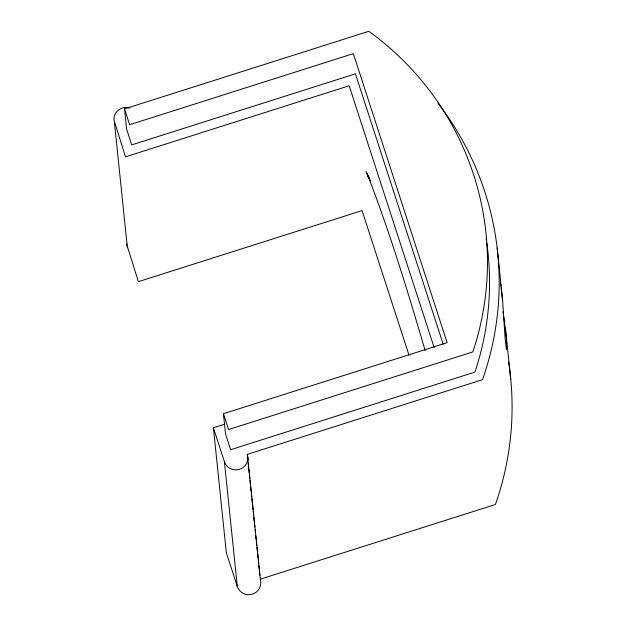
<?xml version="1.0" encoding="UTF-8"?>
<svg xmlns="http://www.w3.org/2000/svg" width="626" height="626" viewBox="0 0 626 626"><rect width="100%" height="100%" fill="white"/><g stroke="black" fill="none" stroke-linecap="round" stroke-linejoin="round"><path stroke-width="0.94" d="M124.519 108.908L368.8 31.3L374.966 35.862A291.473 287.044 -5.9 0 1 394.02 51.739L398.559 55.957A291.473 287.044 -5.9 0 1 475.173 344.668L472.841 351.929L228.56 429.53L223.427 413.723L447.128 342.657L353.346 53.648L129.645 124.707L124.519 108.908L126.601 129.081L131.734 144.888L355.427 73.829L443.185 344.253M437.934 103.157A301.106 296.536 -5.9 0 1 482.513 379.661L247.34 454.366L260.494 580.091A12.043 11.863 -5.9 0 1 251.981 594.262A12.043 11.863 -5.9 0 1 237.301 586.484L226.307 552.609L213.411 427.785L224.593 424.232M369.27 177.448L367.54 175.382L370.365 181.008L366.108 171.759L368.683 177.338M367.877 175.648C390.029 232.903 407.878 291.739 425.171 350.615M434.092 347.446L349.183 85.77L125.482 156.836L113.94 119.926A12.043 11.863 -5.9 0 1 129.817 108.071M409.052 355.349L362.078 210.594L138.385 281.661L126.835 244.743A12.043 11.863 -5.9 0 1 126.828 243.89M213.411 427.785L224.398 461.659L237.301 586.484M260.494 580.091L260.244 579.191L495.409 504.486A301.106 296.536 -5.9 0 0 509.243 366.453M502.913 311.709L503.257 313.61M503.773 316.474L506.371 337.962L506.418 349.731L505.08 338.173L502.615 300.48L497.161 247.935M500.432 282.6L500.933 286.043M501.136 287.631L502.615 300.48M505.385 327.508L510.738 379.082M247.34 454.366L247.943 460.173M248.24 463.076L248.639 466.949M248.843 468.882L249.242 472.755M249.445 474.688L249.844 478.561M250.04 480.494L250.439 484.368M250.744 487.271L251.143 491.136M251.339 493.077L251.738 496.942M251.942 498.883L252.341 502.748M252.544 504.689L253.045 509.525M253.24 511.458L253.64 515.331M253.843 517.264L254.242 521.137M254.446 523.07L254.845 526.943M255.142 529.846L255.439 532.749M255.744 535.653L256.144 539.518M256.339 541.459L256.738 545.324M256.942 547.257L257.341 551.13M257.638 554.033L258.045 557.907M258.241 559.84L258.64 563.713M258.843 565.646L259.242 569.519M259.438 571.452L259.845 575.325M223.427 413.723L225.516 433.904L230.642 449.711L474.931 372.102L475.4 370.725A291.473 287.044 -5.9 0 0 486.801 242.958M114.495 122.97L127.391 247.794M247.591 455.266A12.043 11.863 -5.9 0 1 239.077 469.437A12.043 11.863 -5.9 0 1 224.398 461.659M508.578 361.953A301.106 296.536 -5.9 0 1 509.118 365.553M486.152 238.608A291.473 287.044 -5.9 0 1 486.418 240.345"/></g></svg>
